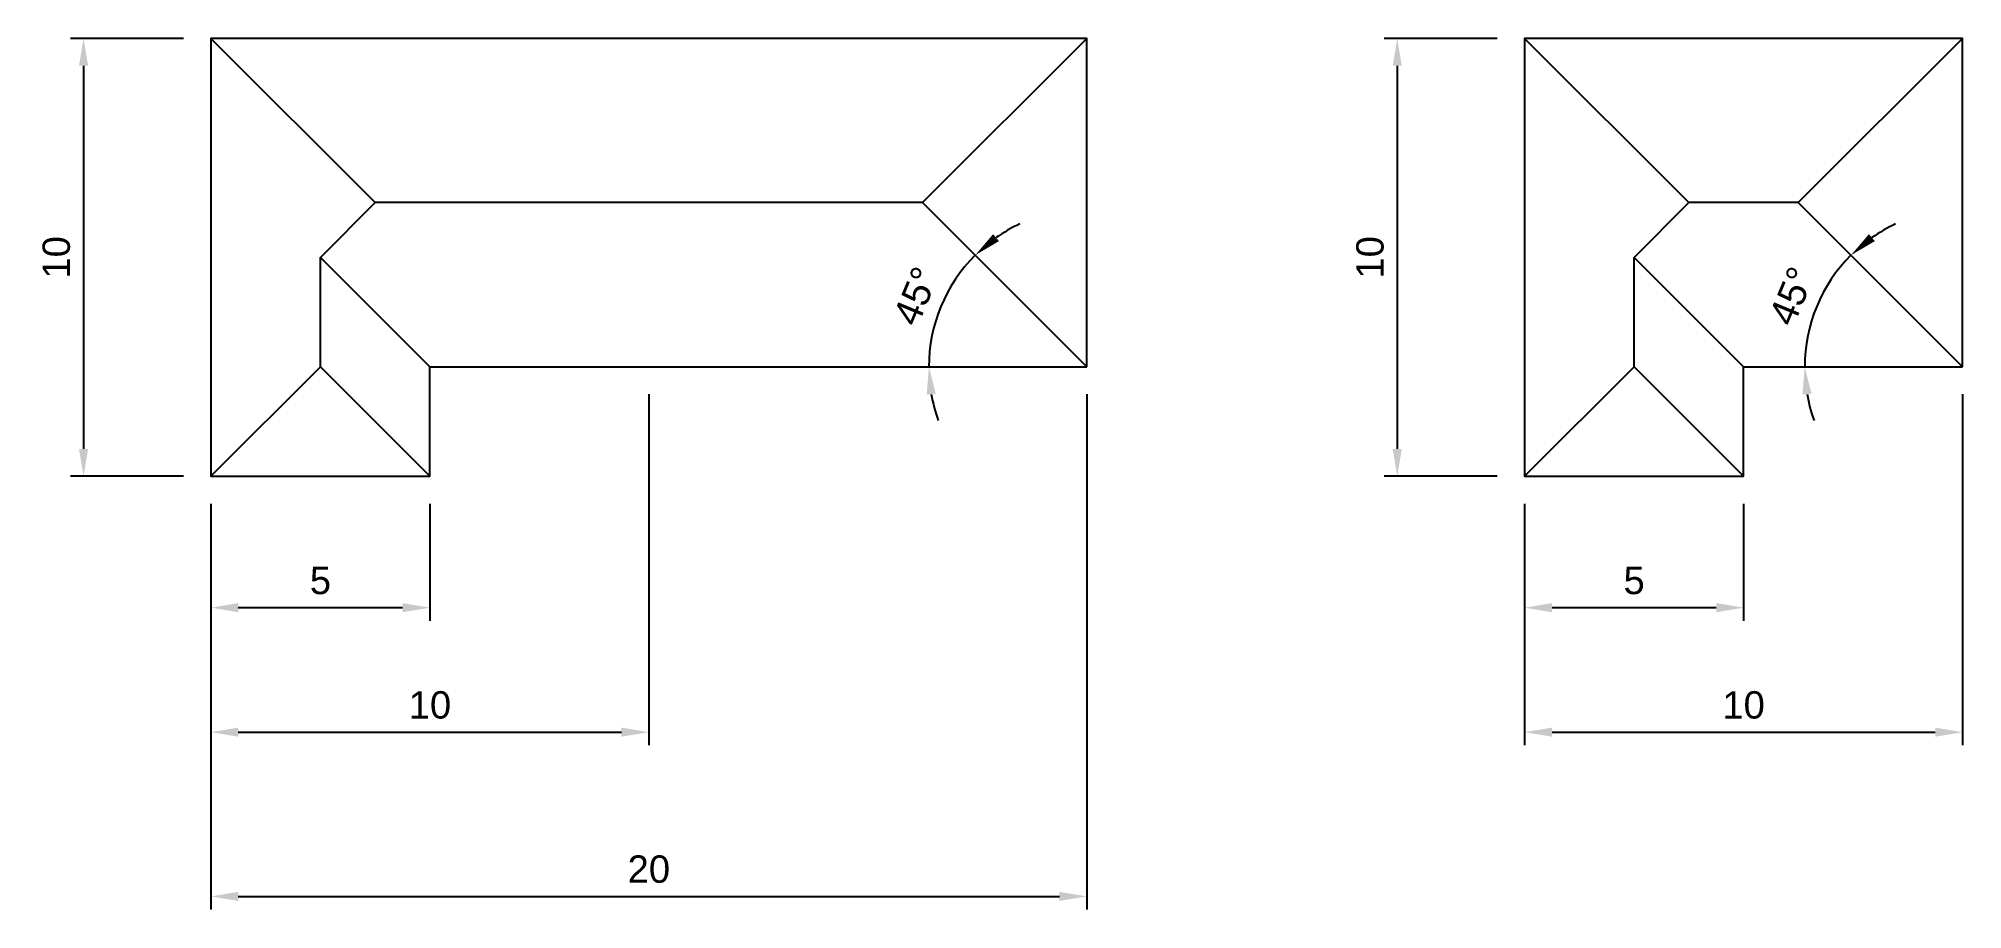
# Model space of a CAD drawing. Header units: millimetres. Extents: x 2232.3 to 2276.2, y 1590.2 to 1610.1.
import ezdxf

# ---------------------------------------------------------------- set-up
doc = ezdxf.new("R2010")
doc.units = ezdxf.units.MM
doc.layers.add('COTAS', color=252, linetype='Continuous')
doc.styles.get("Standard").update_dxf_attribs({"font": 'arial.ttf'})
doc.dimstyles.new('ISO-25', dxfattribs={"dimtxt": 0.625, "dimasz": 0.625, "dimexe": 0.3, "dimexo": 0.625, "dimgap": 0.3, "dimtad": 1, "dimtxsty": 'Standard', "dimcen": 2.5, "dimadec": 0, "dimazin": 0, "dimtfac": 1, "dimtmove": 0, "dimatfit": 3, "dimfxl": 1, "dimarcsym": 0})

# ---------------------------------------------------------------- blocks, each defined once
blk = doc.blocks.new('*D3')
at = {"layer": 'COTAS', "color": 0, "lineweight": -2, "transparency": 16777216}
for p, q in [((2235.611, 1610.114), (2233.027, 1610.114)), ((2233.327, 1609.489), (2233.327, 1600.739)), ((2235.611, 1600.114), (2233.027, 1600.114))]:
    blk.add_line(p, q, dxfattribs=at)
at = {"layer": 'COTAS', "color": 0, "transparency": 16777216}
for points in [[(2233.222, 1609.489), (2233.431, 1609.489), (2233.327, 1610.114)], [(2233.222, 1600.739), (2233.431, 1600.739), (2233.327, 1600.114)]]:
    blk.add_solid(points, dxfattribs=at)
at = {"layer": 'Defpoints', "color": 0, "transparency": 16777216}
for p in [(2236.236, 1610.114), (2233.327, 1600.114), (2236.236, 1600.114)]:
    blk.add_point(p, dxfattribs=at)
at = {"layer": 'COTAS', "color": 0, "transparency": 16777216, "insert": (2232.707, 1605.114), "char_height": 0.625, "attachment_point": 5, "rotation": 90}
blk.add_mtext('10', dxfattribs=at)
blk = doc.blocks.new('*D5')
at = {"layer": 'COTAS', "color": 0, "lineweight": -2, "transparency": 16777216}
for p, q in [((2236.236, 1599.489), (2236.236, 1596.814)), ((2241.236, 1599.489), (2241.236, 1596.814)), ((2236.861, 1597.114), (2240.611, 1597.114))]:
    blk.add_line(p, q, dxfattribs=at)
at = {"layer": 'COTAS', "color": 0, "transparency": 16777216}
for points in [[(2236.861, 1597.218), (2236.861, 1597.009), (2236.236, 1597.114)], [(2240.611, 1597.218), (2240.611, 1597.009), (2241.236, 1597.114)]]:
    blk.add_solid(points, dxfattribs=at)
at = {"layer": 'Defpoints', "color": 0, "transparency": 16777216}
for p in [(2236.236, 1600.114), (2241.236, 1600.114), (2241.236, 1597.114)]:
    blk.add_point(p, dxfattribs=at)
at = {"layer": 'COTAS', "color": 0, "transparency": 16777216, "insert": (2238.736, 1597.731), "char_height": 0.625, "attachment_point": 5}
blk.add_mtext('5', dxfattribs=at)
blk = doc.blocks.new('*D6')
at = {"layer": 'COTAS', "color": 0, "lineweight": -2, "transparency": 16777216}
for start, end in [(115.1078, 125.0539), (135, 180), (189.9461, 199.8922)]:
    blk.add_arc((2256.236, 1602.614), 3.605, start, end, dxfattribs=at)
at = {"layer": 'COTAS', "color": 0, "transparency": 16777216}
for points in [[(2254.232, 1605.485), (2254.098, 1605.644), (2253.687, 1605.163)], [(2252.581, 1601.982), (2252.789, 1602), (2252.631, 1602.614)]]:
    blk.add_solid(points, dxfattribs=at)
at = {"layer": 'Defpoints', "color": 0, "transparency": 16777216}
for p in [(2252.486, 1606.364), (2253.114, 1604.416), (2241.236, 1602.614), (2256.236, 1602.614), (2256.236, 1602.614)]:
    blk.add_point(p, dxfattribs=at)
at = {"layer": 'COTAS', "color": 0, "transparency": 16777216, "insert": (2252.334, 1604.23), "char_height": 0.625, "attachment_point": 5, "rotation": 67.5}
blk.add_mtext('45°', dxfattribs=at)
blk = doc.blocks.new('*D8')
at = {"layer": 'COTAS', "color": 0, "lineweight": -2, "transparency": 16777216}
for p, q in [((2246.236, 1601.989), (2246.236, 1593.97)), ((2236.236, 1599.489), (2236.236, 1593.97)), ((2236.861, 1594.27), (2245.611, 1594.27))]:
    blk.add_line(p, q, dxfattribs=at)
at = {"layer": 'COTAS', "color": 0, "transparency": 16777216}
for points in [[(2236.861, 1594.374), (2236.861, 1594.166), (2236.236, 1594.27)], [(2245.611, 1594.374), (2245.611, 1594.166), (2246.236, 1594.27)]]:
    blk.add_solid(points, dxfattribs=at)
at = {"layer": 'Defpoints', "color": 0, "transparency": 16777216}
for p in [(2246.236, 1602.614), (2236.236, 1600.114), (2246.236, 1594.27)]:
    blk.add_point(p, dxfattribs=at)
at = {"layer": 'COTAS', "color": 0, "transparency": 16777216, "insert": (2241.236, 1594.889), "char_height": 0.625, "attachment_point": 5}
blk.add_mtext('10', dxfattribs=at)
blk = doc.blocks.new('*D9')
at = {"layer": 'COTAS', "color": 0, "lineweight": -2, "transparency": 16777216}
for p, q in [((2256.236, 1601.989), (2256.236, 1590.22)), ((2236.236, 1599.489), (2236.236, 1590.22)), ((2236.861, 1590.52), (2255.611, 1590.52))]:
    blk.add_line(p, q, dxfattribs=at)
at = {"layer": 'COTAS', "color": 0, "transparency": 16777216}
for points in [[(2236.861, 1590.624), (2236.861, 1590.416), (2236.236, 1590.52)], [(2255.611, 1590.624), (2255.611, 1590.416), (2256.236, 1590.52)]]:
    blk.add_solid(points, dxfattribs=at)
at = {"layer": 'Defpoints', "color": 0, "transparency": 16777216}
for p in [(2256.236, 1602.614), (2236.236, 1600.114), (2256.236, 1590.52)]:
    blk.add_point(p, dxfattribs=at)
at = {"layer": 'COTAS', "color": 0, "transparency": 16777216, "insert": (2246.236, 1591.139), "char_height": 0.625, "attachment_point": 5}
blk.add_mtext('20', dxfattribs=at)
blk = doc.blocks.new('*D11')
at = {"layer": 'COTAS', "color": 0, "lineweight": -2, "transparency": 16777216}
for p, q in [((2265.611, 1610.114), (2263.027, 1610.114)), ((2263.327, 1609.489), (2263.327, 1600.739)), ((2265.611, 1600.114), (2263.027, 1600.114))]:
    blk.add_line(p, q, dxfattribs=at)
at = {"layer": 'COTAS', "color": 0, "transparency": 16777216}
for points in [[(2263.222, 1609.489), (2263.431, 1609.489), (2263.327, 1610.114)], [(2263.222, 1600.739), (2263.431, 1600.739), (2263.327, 1600.114)]]:
    blk.add_solid(points, dxfattribs=at)
at = {"layer": 'Defpoints', "color": 0, "transparency": 16777216}
for p in [(2266.236, 1610.114), (2263.327, 1600.114), (2266.236, 1600.114)]:
    blk.add_point(p, dxfattribs=at)
at = {"layer": 'COTAS', "color": 0, "transparency": 16777216, "insert": (2262.707, 1605.114), "char_height": 0.625, "attachment_point": 5, "rotation": 90}
blk.add_mtext('10', dxfattribs=at)
blk = doc.blocks.new('*D12')
at = {"layer": 'COTAS', "color": 0, "lineweight": -2, "transparency": 16777216}
for p, q in [((2266.236, 1599.489), (2266.236, 1596.814)), ((2271.236, 1599.489), (2271.236, 1596.814)), ((2266.861, 1597.114), (2270.611, 1597.114))]:
    blk.add_line(p, q, dxfattribs=at)
at = {"layer": 'COTAS', "color": 0, "transparency": 16777216}
for points in [[(2266.861, 1597.218), (2266.861, 1597.009), (2266.236, 1597.114)], [(2270.611, 1597.218), (2270.611, 1597.009), (2271.236, 1597.114)]]:
    blk.add_solid(points, dxfattribs=at)
at = {"layer": 'Defpoints', "color": 0, "transparency": 16777216}
for p in [(2266.236, 1600.114), (2271.236, 1600.114), (2271.236, 1597.114)]:
    blk.add_point(p, dxfattribs=at)
at = {"layer": 'COTAS', "color": 0, "transparency": 16777216, "insert": (2268.736, 1597.731), "char_height": 0.625, "attachment_point": 5}
blk.add_mtext('5', dxfattribs=at)
blk = doc.blocks.new('*D13')
at = {"layer": 'COTAS', "color": 0, "lineweight": -2, "transparency": 16777216}
for start, end in [(115.1078, 125.0539), (135, 180), (189.9461, 199.8922)]:
    blk.add_arc((2276.236, 1602.614), 3.605, start, end, dxfattribs=at)
at = {"layer": 'COTAS', "color": 0, "transparency": 16777216}
for points in [[(2274.232, 1605.485), (2274.098, 1605.644), (2273.687, 1605.163)], [(2272.581, 1601.982), (2272.789, 1602), (2272.631, 1602.614)]]:
    blk.add_solid(points, dxfattribs=at)
at = {"layer": 'Defpoints', "color": 0, "transparency": 16777216}
for p in [(2272.486, 1606.364), (2273.114, 1604.416), (2271.236, 1602.614), (2276.236, 1602.614), (2276.236, 1602.614)]:
    blk.add_point(p, dxfattribs=at)
at = {"layer": 'COTAS', "color": 0, "transparency": 16777216, "insert": (2272.334, 1604.23), "char_height": 0.625, "attachment_point": 5, "rotation": 67.5}
blk.add_mtext('45°', dxfattribs=at)
blk = doc.blocks.new('*D10')
at = {"layer": 'COTAS', "color": 0, "lineweight": -2, "transparency": 16777216}
for p, q in [((2276.236, 1601.989), (2276.236, 1593.97)), ((2266.236, 1599.489), (2266.236, 1593.97)), ((2266.861, 1594.27), (2275.611, 1594.27))]:
    blk.add_line(p, q, dxfattribs=at)
at = {"layer": 'COTAS', "color": 0, "transparency": 16777216}
for points in [[(2266.861, 1594.374), (2266.861, 1594.166), (2266.236, 1594.27)], [(2275.611, 1594.374), (2275.611, 1594.166), (2276.236, 1594.27)]]:
    blk.add_solid(points, dxfattribs=at)
at = {"layer": 'Defpoints', "color": 0, "transparency": 16777216}
for p in [(2276.236, 1602.614), (2266.236, 1600.114), (2276.236, 1594.27)]:
    blk.add_point(p, dxfattribs=at)
at = {"layer": 'COTAS', "color": 0, "transparency": 16777216, "insert": (2271.236, 1594.889), "char_height": 0.625, "attachment_point": 5}
blk.add_mtext('10', dxfattribs=at)

msp = doc.modelspace()

# ---------------------------------------------------------------- linework, layer by layer
for p, q in [((2236.236, 1610.114), (2239.986, 1606.364)), ((2256.236, 1610.114), (2252.486, 1606.364)), ((2266.236, 1610.114), (2269.986, 1606.364)), ((2276.236, 1610.114), (2272.486, 1606.364)), ((2238.736, 1605.114), (2239.986, 1606.364)), ((2252.486, 1606.364), (2239.986, 1606.364)), ((2256.236, 1602.614), (2252.486, 1606.364)), ((2268.736, 1605.114), (2269.986, 1606.364)), ((2272.486, 1606.364), (2269.986, 1606.364)), ((2276.236, 1602.614), (2272.486, 1606.364)), ((2238.736, 1602.614), (2238.736, 1605.114)), ((2238.736, 1605.114), (2241.236, 1602.614)), ((2268.736, 1602.614), (2268.736, 1605.114)), ((2268.736, 1605.114), (2271.236, 1602.614)), ((2238.736, 1602.614), (2236.236, 1600.114)), ((2238.736, 1602.614), (2241.236, 1600.114)), ((2241.236, 1602.614), (2256.236, 1602.614)), ((2268.736, 1602.614), (2266.236, 1600.114)), ((2268.736, 1602.614), (2271.236, 1600.114)), ((2271.236, 1602.614), (2276.236, 1602.614))]:
    msp.add_line(p, q)
for points in [[(2256.236, 1602.614), (2256.236, 1610.114), (2236.236, 1610.114), (2236.236, 1600.114), (2241.236, 1600.114)], [(2276.236, 1602.614), (2276.236, 1610.114), (2266.236, 1610.114), (2266.236, 1600.114), (2271.236, 1600.114)], [(2236.236, 1605.114), (2236.236, 1600.114), (2241.236, 1600.114), (2241.236, 1602.614)], [(2266.236, 1605.114), (2266.236, 1600.114), (2271.236, 1600.114), (2271.236, 1602.614)]]:
    msp.add_lwpolyline(points)

# ---------------------------------------------------------------- dimensions: what is measured, and where the dimension line sits
at = {"layer": 'COTAS'}
for base, p1, p2, picture, middle in [((2233.327, 1600.114), (2236.236, 1610.114), (2236.236, 1600.114), '*D3', (2232.707, 1605.114)), ((2263.327, 1600.114), (2266.236, 1610.114), (2266.236, 1600.114), '*D11', (2262.707, 1605.114))]:
    dim = msp.add_linear_dim(base=base, p1=p1, p2=p2, angle=90, dimstyle='ISO-25', dxfattribs=at)
    dim.commit()
    dim.dimension.update_dxf_attribs({"geometry": picture, "text_midpoint": middle})
for base, line1, line2, picture, middle in [((2253.114, 1604.416), ((2241.236, 1602.614), (2256.236, 1602.614)), ((2256.236, 1602.614), (2252.486, 1606.364)), '*D6', (2252.334, 1604.23)), ((2273.114, 1604.416), ((2271.236, 1602.614), (2276.236, 1602.614)), ((2276.236, 1602.614), (2272.486, 1606.364)), '*D13', (2272.334, 1604.23))]:
    dim = msp.add_angular_dim_2l(base=base, line1=line1, line2=line2, dimstyle='ISO-25', dxfattribs=at)
    dim.commit()
    dim.dimension.update_dxf_attribs({"geometry": picture, "text_midpoint": middle})
for base, p1, p2, picture, middle in [((2246.236, 1594.27), (2236.236, 1600.114), (2246.236, 1602.614), '*D8', (2241.236, 1594.889)), ((2256.236, 1590.52), (2236.236, 1600.114), (2256.236, 1602.614), '*D9', (2246.236, 1591.139)), ((2276.236, 1594.27), (2266.236, 1600.114), (2276.236, 1602.614), '*D10', (2271.236, 1594.889)), ((2241.236, 1597.114), (2236.236, 1600.114), (2241.236, 1600.114), '*D5', (2238.736, 1597.731)), ((2271.236, 1597.114), (2266.236, 1600.114), (2271.236, 1600.114), '*D12', (2268.736, 1597.731))]:
    dim = msp.add_linear_dim(base=base, p1=p1, p2=p2, dimstyle='ISO-25', dxfattribs=at)
    dim.commit()
    dim.dimension.update_dxf_attribs({"geometry": picture, "text_midpoint": middle})

doc.saveas('drawing.dxf')
